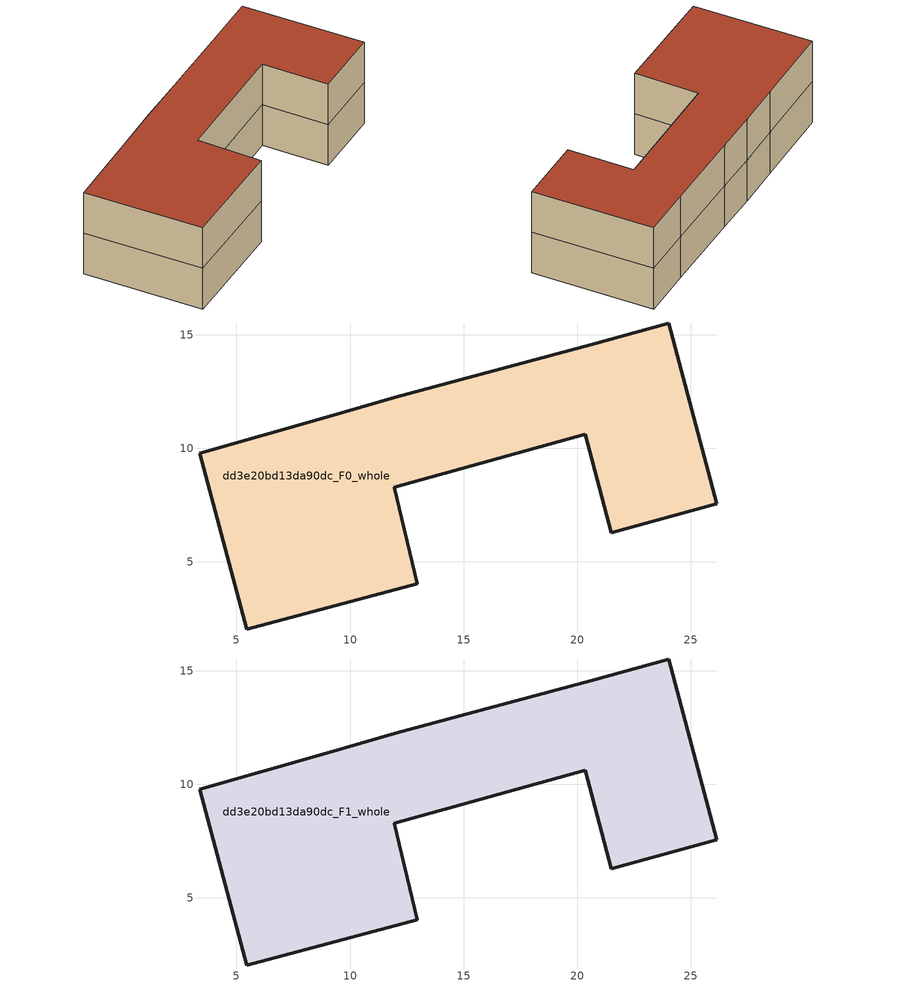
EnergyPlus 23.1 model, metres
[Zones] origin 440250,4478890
dd3e20bd13da90dc_F0_whole
 floor ground (EU_floor_Construction): 24.03,15.52 26.16,7.56 21.5,6.3 20.36,10.62 11.95,8.28 12.96,4.04 5.46,2.05 3.37,9.78 8.96,11.38 11.99,12.24 14.85,13.02 20.59,14.57 z0
 wall outside (EU_wall_Construction): 5.46,2.05 12.96,4.04 11.95,8.28 20.36,10.62 21.5,6.3 26.16,7.56 24.03,15.52 20.59,14.57 14.85,13.02 11.99,12.24 8.96,11.38 3.37,9.78 5.46,2.05 z0:3
dd3e20bd13da90dc_F1_whole
 floor to dd3e20bd13da90dc_F0_whole (EU_floor_Construction): 24.03,15.52 26.16,7.56 21.5,6.3 20.36,10.62 11.95,8.28 12.96,4.04 5.46,2.05 3.37,9.78 8.96,11.38 11.99,12.24 14.85,13.02 20.59,14.57 z3
 wall outside (EU_wall_Construction): 5.46,2.05 12.96,4.04 11.95,8.28 20.36,10.62 21.5,6.3 26.16,7.56 24.03,15.52 20.59,14.57 14.85,13.02 11.99,12.24 8.96,11.38 3.37,9.78 5.46,2.05 z3:6
 roof outside (EU_roof_Construction): 26.16,7.56 24.03,15.52 20.59,14.57 14.85,13.02 11.99,12.24 8.96,11.38 3.37,9.78 5.46,2.05 12.96,4.04 11.95,8.28 20.36,10.62 21.5,6.3 z6
[Building]
EU S2 Campaign: North Axis=0; Terrain=City; Solar Distribution=FullExterior
[Site:Location]
Madrid: Latitude=40.5; Longitude=-3.5; Time Zone=1; Elevation=609
[SizingPeriod:WeatherFileDays]
AnnualSizingPeriod: Begin Month=1; Begin Day of Month=1; End Month=12; End Day of Month=31; Day of Week for Start Day=Monday; Use Weather File Daylight Saving Period=No; Use Weather File Rain and Snow Indicators=No
[MATERIAL]
EU_InternalMass_Material: Roughness=MediumRough; Thickness=0.1; Conductivity=1; Density=1800; Specific Heat=900; Thermal Absorptance=0.9; Solar Absorptance=0.7; Visible Absorptance=0.7
[MATERIAL:NOMASS] Roughness=MediumRough; Thermal Absorptance=0.9; Solar Absorptance=0.7; Visible Absorptance=0.7
Name | Thermal Resistance
EU_wall_NoMass | 0.417311
EU_roof_NoMass | 0.356888
EU_floor_NoMass | 1.25
[CONSTRUCTION]
EU_wall_Construction: EU_wall_NoMass
EU_roof_Construction: EU_roof_NoMass
EU_floor_Construction: EU_floor_NoMass
EU_InternalMass_Construction: EU_InternalMass_Material
[ZONE] Type=1; Multiplier=1; Ceiling Height=autocalculate; Floor Area=autocalculate; Part of Total Floor Area=Yes
Name | Volume
dd3e20bd13da90dc_F0_whole | 408.529
dd3e20bd13da90dc_F1_whole | 408.53
[INTERNALMASS] Construction=EU_InternalMass_Construction; Surface Area=136.177
Name | Zone or ZoneList
dd3e20bd13da90dc_F0_whole_EU_InternalMass | dd3e20bd13da90dc_F0_whole
dd3e20bd13da90dc_F1_whole_EU_InternalMass | dd3e20bd13da90dc_F1_whole
[OTHEREQUIPMENT] Fuel Type=Electricity; Design Level Calculation Method=Watts/Area; Power per Zone Floor Area=1; Fraction Latent=0; Fraction Radiant=0; Fraction Lost=0; Carbon Dioxide Generation Rate=0; EndUse Subcategory=EU_Step8_InternalGains
Name | Zone or ZoneList or Space or SpaceList | Schedule
EU_Step8_InternalGain_dd3e20bd13da90dc_F0_whole_f000 | dd3e20bd13da90dc_F0_whole | EU_Step8_GainSchedule_dd3e20bd13da90dc_F0_whole_f000
EU_Step8_InternalGain_dd3e20bd13da90dc_F1_whole_f000 | dd3e20bd13da90dc_F1_whole | EU_Step8_GainSchedule_dd3e20bd13da90dc_F1_whole_f000
[ZONEVENTILATION:DESIGNFLOWRATE] Schedule=EU_AlwaysOn; Design Flow Rate Calculation Method=AirChanges/Hour; Air Changes per Hour=0.64; Ventilation Type=Natural; Fan Pressure Rise=0; Fan Total Efficiency=1; Constant Term Coefficient=1; Temperature Term Coefficient=0; Velocity Term Coefficient=0; Velocity Squared Term Coefficient=0; Minimum Indoor Temperature=-100; Maximum Indoor Temperature=100; Delta Temperature=-100; Minimum Outdoor Temperature=-100; Maximum Outdoor Temperature=100; Maximum Wind Speed=40
Name | Zone or ZoneList or Space or SpaceList
EU_ConstantAir_dd3e20bd13da90dc_F0_whole | dd3e20bd13da90dc_F0_whole
EU_ConstantAir_dd3e20bd13da90dc_F1_whole | dd3e20bd13da90dc_F1_whole
[HVACTEMPLATE:THERMOSTAT] Constant Heating Setpoint=20; Constant Cooling Setpoint=50
EU_HeatOnly_dd3e20bd13da90dc_F0_whole; EU_HeatOnly_dd3e20bd13da90dc_F1_whole
[HVACTEMPLATE:ZONE:IDEALLOADSAIRSYSTEM] System Availability Schedule=EU_AlwaysOn; Maximum Heating Supply Air Temperature=50; Minimum Cooling Supply Air Temperature=13; Maximum Heating Supply Air Humidity Ratio=0.0156; Minimum Cooling Supply Air Humidity Ratio=0.0077; Heating Limit=NoLimit; Cooling Limit=NoLimit; Heating Availability Schedule=EU_AlwaysOn; Cooling Availability Schedule=EU_CoolingOff; Dehumidification Control Type=ConstantSensibleHeatRatio; Cooling Sensible Heat Ratio=0.7; Dehumidification Setpoint=60; Humidification Control Type=None; Humidification Setpoint=30; Outdoor Air Method=None; Outdoor Air Flow Rate per Person=0.00944; Outdoor Air Flow Rate per Zone Floor Area=0; Outdoor Air Flow Rate per Zone=0; Demand Controlled Ventilation Type=None; Outdoor Air Economizer Type=NoEconomizer; Heat Recovery Type=None; Sensible Heat Recovery Effectiveness=0.7; Latent Heat Recovery Effectiveness=0.65
Name | Template Thermostat
dd3e20bd13da90dc_F0_whole | EU_HeatOnly_dd3e20bd13da90dc_F0_whole
dd3e20bd13da90dc_F1_whole | EU_HeatOnly_dd3e20bd13da90dc_F1_whole
[SIZING:ZONE] Zone Cooling Design Supply Air Temperature Input Method=SupplyAirTemperature; Zone Cooling Design Supply Air Temperature=13; Zone Heating Design Supply Air Temperature Input Method=SupplyAirTemperature; Zone Heating Design Supply Air Temperature=50; Zone Cooling Design Supply Air Humidity Ratio=0.008; Zone Heating Design Supply Air Humidity Ratio=0.008; Cooling Design Air Flow Method=DesignDay; Cooling Design Air Flow Rate=0; Cooling Minimum Air Flow per Zone Floor Area=0.000762; Cooling Minimum Air Flow=0; Cooling Minimum Air Flow Fraction=0.2; Heating Design Air Flow Method=DesignDay; Heating Design Air Flow Rate=0; Heating Maximum Air Flow per Zone Floor Area=0.002032; Heating Maximum Air Flow=0.141576; Heating Maximum Air Flow Fraction=0.3; Account for Dedicated Outdoor Air System=No; Dedicated Outdoor Air System Control Strategy=NeutralSupplyAir; Dedicated Outdoor Air Low Setpoint Temperature for Design=autosize; Dedicated Outdoor Air High Setpoint Temperature for Design=autosize; Zone Load Sizing Method=Sensible Load Only No Latent Load; Zone Latent Cooling Design Supply Air Humidity Ratio Input Method=HumidityRatioDifference; Zone Cooling Design Supply Air Humidity Ratio Difference=0.005; Zone Latent Heating Design Supply Air Humidity Ratio Input Method=HumidityRatioDifference; Zone Humidification Design Supply Air Humidity Ratio Difference=0.005
dd3e20bd13da90dc_F0_whole; dd3e20bd13da90dc_F1_whole
[SCHEDULE:CONSTANT]
Name | Hourly Value
EU_AlwaysOn | 1
EU_CoolingOff | 0
[SCHEDULE:FILE] Column Number=1; Rows to Skip at Top=0; Number of Hours of Data=8760; Column Separator=Comma; Interpolate to Timestep=No; Minutes per Item=60; Adjust Schedule for Daylight Savings=Yes
Name | File
EU_Step8_GainSchedule_dd3e20bd13da90dc_F0_whole_f000 | C:\Users\o_iseri\Desktop\OpenUBEM\openubem\outputs\eu_evidence\EU-11\ES-MAD-BERRUGUETE\idfs\dd3e20bd13da90dc\dd3e20bd13da90dc_F0_whole_f000_gain.csv
EU_Step8_GainSchedule_dd3e20bd13da90dc_F1_whole_f000 | C:\Users\o_iseri\Desktop\OpenUBEM\openubem\outputs\eu_evidence\EU-11\ES-MAD-BERRUGUETE\idfs\dd3e20bd13da90dc\dd3e20bd13da90dc_F1_whole_f000_gain.csv
